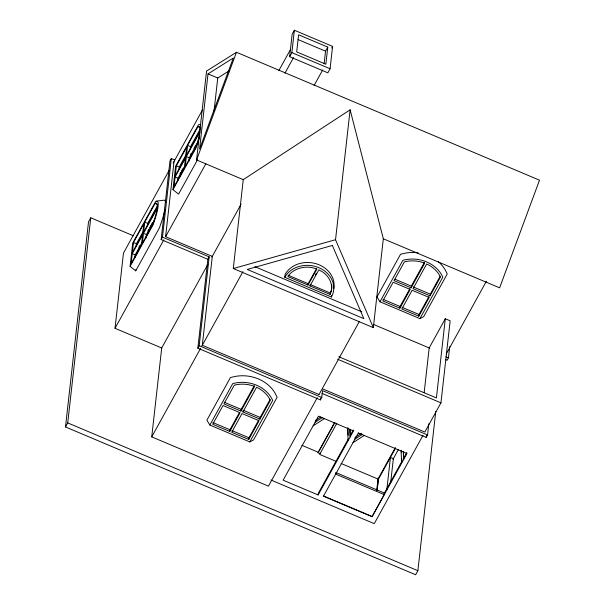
<?xml version="1.0" encoding="UTF-8"?>
<svg xmlns="http://www.w3.org/2000/svg" width="605" height="605" viewBox="0 0 605 605"><rect width="100%" height="100%" fill="white"/><g stroke="black" fill="none" stroke-linecap="round" stroke-linejoin="round"><path stroke-width="0.91" d="M435.759 411.476L417.881 570.697L415.643 574.75L65.491 426.964L88.519 221.853L90.758 217.8L133.334 235.768M65.491 426.964L67.73 422.91L90.758 217.8M317.27 397.712L268.446 486.14L151.734 436.878L161.709 347.996L115.026 328.296L123.473 253.087L169.097 170.436M130.105 266.404L132.729 243.006L155.614 201.556A31.271 5.521 -67.1 0 1 152.982 224.962L130.105 266.404L135.717 270.843L159.304 228.115L161.217 222.731A34.992 6.179 -67.1 0 0 164.25 212.544M132.245 253.654L131.126 263.644L141.464 244.912L142.591 234.921L132.245 253.654L135.165 254.887L134.862 257.609M133.501 242.522L132.374 252.512L142.719 233.78L143.839 223.79L133.501 242.522L136.412 243.754L136.11 246.477M135.717 270.843L135.868 269.527M143.483 233.296L142.364 243.293L152.702 224.553L153.647 221.906A29.116 5.143 -67.1 0 0 156.861 210.222L157.096 208.649L143.483 233.296L146.402 234.528L145.994 238.166M144.731 222.171L143.612 232.161L157.224 207.507L157.308 206.199A29.116 5.143 -67.1 0 0 155.75 203.151L155.077 203.439L144.731 222.171L147.65 223.404L147.348 226.126M322.041 393.431L426.223 437.4L427.561 434.972L322.518 390.633L321.747 397.47L320.408 399.905L197.85 348.177L207.833 259.295L161.149 239.588L169.975 160.968L171.321 158.533L174.792 160M161.149 239.588L162.488 237.16L171.321 158.533M174.043 161.475L165.596 236.684L212.287 256.384L202.304 345.266L319.024 394.528M197.616 159.622L178.581 194.099L172.969 189.66L175.594 166.262L198.478 124.811A31.271 5.521 -67.1 0 1 200.679 125.106M175.11 176.91L173.99 186.9L184.328 168.167L185.455 158.177L175.11 176.91L178.029 178.142L177.726 180.865M176.365 165.778L175.238 175.768L185.584 157.035L186.703 147.045L176.365 165.778L179.277 167.01L178.974 169.74M186.348 156.559L185.228 166.549L195.566 147.817L196.512 145.162A29.116 5.143 -67.1 0 0 199.726 133.478L199.96 131.905L186.348 156.559L189.267 157.784L188.858 161.422M200.172 129.455A29.116 5.143 -67.1 0 0 198.614 126.407L197.941 126.695L187.595 145.427L186.476 155.417L200.089 130.763M190.212 149.382L190.514 146.66L200.406 128.736M243.255 179.655L196.572 159.947L206.555 71.072L236.472 52.272L539.509 180.177L499.609 287.851L383.32 238.771L350.121 109.815L243.255 179.655L233.28 268.537L373.338 327.653L383.32 238.771M208.014 73.893L199.582 149.019L233.303 58.004L208.014 73.893L217.747 78L228.811 71.05M214.057 110.866L217.747 78M197.85 348.177L199.196 345.742L209.179 256.86L162.488 237.16M229.756 431.463L240.094 412.731L223.041 405.531L212.695 424.264L229.756 431.463L229.945 429.754L239.391 412.648M240.987 411.105L254.599 386.451L252.066 385.551A29.116 24.608 6.4 0 0 237.107 384.561L234.279 385.173L223.933 403.906L240.987 411.105L241.183 409.396L254.334 385.566M242.938 411.929L243.127 410.22L260.18 417.42L259.991 419.129L242.938 411.929L256.543 387.276L258.932 388.448A29.116 24.608 6.4 0 1 269.119 398.075L270.337 400.397L259.991 419.129M289.621 56.688L292.139 34.303L294.378 30.25L332.591 46.381L330.08 68.766L327.842 72.819L289.621 56.688L291.86 52.635L294.378 30.25M248.753 439.48L259.099 420.747L242.038 413.548L231.7 432.288L248.753 439.48L248.95 437.77L258.842 419.855M331.608 295.565L331.449 296.987L284.758 277.287L285.084 274.436A25.743 21.757 6.4 0 1 316.029 263.712A25.743 21.757 6.4 0 1 333.756 288.766M324.121 63.767L325.535 51.175L327.774 47.122L298.598 34.803L296.677 51.901L325.861 64.213L327.774 47.122M308.028 285.106L316.914 269.013L312.074 267.584A23.58 19.927 6.4 0 0 289.999 273.808L287.874 276.598L308.028 285.106L308.187 283.685L316.627 268.393M309.972 285.923L310.131 284.501L330.285 293.009L330.126 294.431L309.972 285.923L318.858 269.83L323.138 272.258A23.58 19.927 6.4 0 1 331.306 291.239L330.126 294.431M373.338 327.653L335.533 239.724L350.121 109.815M320.408 399.905L320.597 398.196M320.083 453.606L318.139 452.782L318.207 452.215L334.535 422.638M318.139 494.958L353.501 430.911L318.487 416.134L283.125 480.181L318.139 494.958L318.336 493.249L348.253 439.056M376.718 490.413L377.996 479.047L395.337 447.639M377.066 490.526L378.314 479.372M377.112 490.451L378.359 479.296M399.867 308.179L410.213 289.447L393.152 282.248L382.814 300.98L399.867 308.179L400.056 306.47L409.948 288.547M384.228 494.61L384.409 493.045L335.775 472.52L335.601 474.086L384.228 494.61L372.143 516.504L323.516 495.979M386.792 489.937L390.444 457.403L393.363 458.635L390.648 482.805M411.105 287.821L424.71 263.167L422.184 262.267A29.116 24.608 6.4 0 0 407.218 261.277L404.39 261.889L394.052 280.622L411.105 287.821L411.294 286.112L424.453 262.283M418.872 316.196L429.21 297.463L412.156 290.264L401.811 308.996L418.872 316.196L419.061 314.487L428.953 296.571M430.102 295.845L440.448 277.113L439.238 274.791A29.116 24.608 6.4 0 0 429.043 265.164L426.661 263.992L413.049 288.645L430.102 295.845L430.299 294.136L440.19 276.213M424.166 392.653L429.187 347.935L445.295 318.744L450.158 320.801L440.947 402.847L424.839 432.03L322.397 388.796M426.223 437.4L426.427 435.539M427.561 434.972L428.816 423.78M445.295 318.744L436.402 397.939L338.815 356.753M445.439 359.582L447.103 360.285L448.449 357.85L449.712 346.62M330.285 293.009L331.464 289.818A23.58 19.927 6.4 0 0 331.699 284.615M196.572 159.947L236.472 52.272M173.151 163.093L202.403 110.102M136.412 243.754L143.158 231.541M147.65 223.404L157.542 205.481M179.277 167.01L186.022 154.797M138.893 247.233L139.793 245.6M147.892 230.929L148.8 229.28M149.707 227.639L152.43 222.708M135.165 254.887L141.91 242.665M146.402 234.528L154.57 219.736M179.957 173.748L180.857 172.115M181.757 170.489L182.657 168.856M190.303 155.001L191.21 153.36M193.933 148.429L195.748 145.139M178.029 178.142L184.775 165.921M189.267 157.784L198.342 141.351M172.969 189.66L195.846 148.217A31.271 5.521 -67.1 0 0 199.257 137.766M115.026 328.296L163.842 239.86M165.672 236.555L205.821 163.826M278.807 70.656L290.506 49.459M284.932 73.182L293.531 57.596M207.833 259.295L209.179 256.86M161.709 347.996L207.795 264.521M211.901 257.087L241.1 204.195M331.699 47.999L332.591 46.381M314.108 85.494L322.715 69.908M151.734 436.878L200.55 348.45M201.919 345.969L242.983 271.584M209.859 425.065L232.736 383.615A31.271 26.423 6.4 0 1 272.689 400.48L249.804 441.922L209.859 425.065L206.872 420.225L230.46 377.497L236.207 376.249A34.992 29.569 6.4 0 1 274.685 392.486L277.143 397.205L253.555 439.926L249.804 441.922M315.462 274.844L316.354 273.233M260.18 417.42L270.072 399.497M319.092 394.407L359.241 321.671M379.97 301.782L402.854 260.332A31.271 26.423 6.4 0 1 442.799 277.196L419.923 318.638L379.97 301.782L376.983 296.942L400.57 254.213L406.326 252.966A34.992 29.569 6.4 0 1 418.085 252.829M318.139 452.782L334.92 422.388M336.864 423.213L319.637 454.416L335.941 461.297M350.068 435.766L353.237 430.019M446.248 353.963L486.397 281.227M377.868 480.181L395.541 448.169M393.023 459.255L398.461 449.394M384.062 493.665L402.196 460.813M403.104 459.172L406.734 452.601M423.016 435.328L374.261 523.643L270.957 480.037M315.288 420.551L320.809 417.004M315.099 422.26L322.193 417.7M313.11 425.859L324.378 418.615M361.48 433.324L355.173 437.385L354.976 439.094L362.077 434.526M352.995 442.694L364.255 435.449M419.923 318.638L423.674 316.642L447.261 273.921L444.796 269.202A34.992 29.569 6.4 0 0 438.262 261.625M233.28 268.537L335.533 239.724M156.544 201.17L163.751 200.195A34.992 6.179 -67.1 0 1 165.52 202.153M298.076 39.582L325.535 51.175M291.86 52.635L330.08 68.766M197.941 126.695L200.86 127.92M187.595 145.427L190.514 146.66M395.095 279.276L411.294 286.112M413.238 286.936L430.299 294.136M383.003 299.271L400.056 306.47M402.007 307.287L419.061 314.487M155.077 203.439L157.262 204.361M288.033 275.177L308.187 283.685M254.856 266.676L361.866 311.84M373.277 324.333L429.709 348.155M445.945 356.799L448.449 357.85M337.635 359.241L440.947 402.847M199.196 345.742L321.747 397.47M224.122 402.196L241.183 409.396M301.782 445.28L318.207 452.215M341.091 463.468L377.996 479.047M212.892 422.555L229.945 429.754M231.889 430.579L248.95 437.77M67.73 422.91L417.881 570.697M403.55 451.92L403.611 459.618L403.285 451.92M401.334 450.233L401.417 452.109M401.697 458.688L401.622 463.218L401.1 451.005M350.053 429.346L350.31 435.328M349.788 429.346L350.113 437.037M347.837 427.652L348.162 435.169M347.61 428.423L348.125 440.637M284.758 277.287A25.743 21.757 6.4 0 1 318.843 267.682A25.743 21.757 6.4 0 1 331.449 296.987M164.938 209.406A34.992 6.179 -67.1 0 1 164.439 211.727M358.364 432.961L323.456 496.198L372.083 516.723L406.991 453.485L358.364 432.961M332.364 245.456L247.256 269.437L363.839 318.646L332.364 245.456"/></g></svg>
